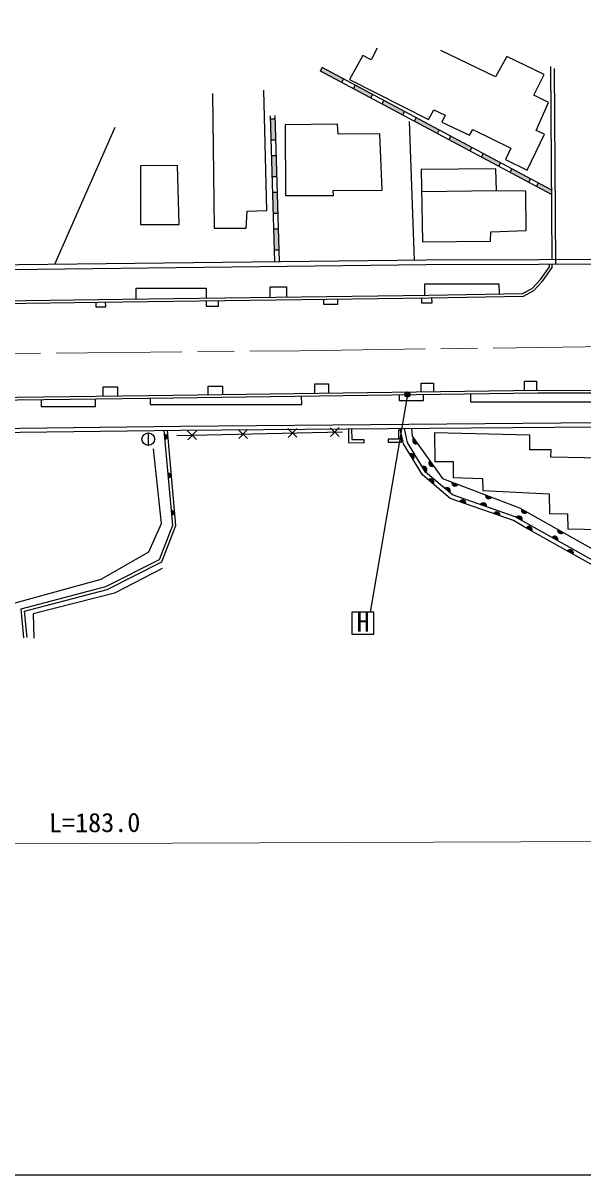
# Model space of a CAD drawing. Units: millimetres at full size, sheet at 1:1000; details may follow other scales. Extents: x -21873655 to 680000, y -224376979 to 380000.
# Drawn here: x 207049 to 260533, y 205000 to 314956 of the extents above; entities that cross this region are included whole.
import ezdxf
from ezdxf.enums import TextEntityAlignment as Align

# ---------------------------------------------------------------- set-up
doc = ezdxf.new("R2010")
doc.units = ezdxf.units.MM
doc.header["$LTSCALE"] = 1000
doc.linetypes.add('CHAIN', pattern=[18.5, 12, -1.5, 3.5, -1.5])
for name, color, linetype, lineweight in [('M-BGD', 7, 'Continuous', 25), ('M-BGD-EXST', 7, 'Continuous', 25), ('M-BMK', 2, 'CHAIN', 13), ('M-STR-HTXT', 7, 'Continuous', 13), ('M-TTL-BAND', 7, 'Continuous', 25)]:
    doc.layers.add(name, color=color, linetype=linetype, lineweight=lineweight)
doc.styles.add('ＭＳ ゴシック', font='')
doc.styles.get('ＭＳ ゴシック').set_extended_font_data('MS Gothic')

msp = doc.modelspace()

# ---------------------------------------------------------------- hatches: boundary and pattern name
at = {"layer": 'M-BGD'}
for points in [[(235636, 310700), (235448, 310347), (237472, 309267), (237661, 309620)], [(238760, 309034), (238572, 308681), (240236, 307793), (240424, 308146)], [(241523, 307560), (241335, 307207), (243302, 306158), (243490, 306511)], [(231123, 305818), (230673, 305805), (230732, 303805), (231182, 303819)], [(244589, 305924), (244401, 305571), (246606, 304395), (246794, 304748)], [(249910, 303086), (247893, 304162), (247705, 303809), (249722, 302733)], [(251009, 302499), (250821, 302146), (252462, 301271), (252650, 301624)], [(231226, 302319), (230776, 302306), (230835, 300307), (231285, 300320)], [(255507, 300100), (253749, 301038), (253561, 300685), (255319, 299747)], [(256270, 299693), (256082, 299340), (257514, 298576), (257510, 299031)], [(231328, 298821), (230879, 298808), (230937, 296808), (231387, 296822)], [(231431, 295322), (230981, 295309), (231040, 293310), (231490, 293323)], [(220616, 275255, 0.4608), (220832, 275476, 0.4608), (220580, 275655)], [(244357, 275321, 0.84072), (244722, 274813)], [(244296, 273303, 0.84072), (243969, 273837)], [(245897, 273178, 0.84072), (246263, 272670)], [(220946, 271558, 0.4608), (221162, 271779, 0.4608), (220910, 271958)], [(245506, 272095, 0.84072), (245179, 272629)], [(246246, 270943, 0.84072), (245769, 271348)], [(247815, 270139, 0.84072), (247338, 270543)], [(247993, 271140, 0.84072), (248579, 270919)], [(249341, 269059, 0.84072), (248750, 269265)], [(251221, 269923, 0.84072), (251806, 269702)], [(221262, 268009, 0.4608), (221478, 268230, 0.4608), (221226, 268409)], [(251325, 268790, 0.84072), (250734, 268996)], [(254672, 268586, 0.84072), (255217, 268279)], [(252599, 267921, 0.84072), (252008, 268127)], [(254709, 267465, 0.84072), (254166, 267775)], [(255666, 266466, 0.84072), (255120, 266772)], [(258128, 266636, 0.84072), (258673, 266328)], [(258126, 265547, 0.84072), (257580, 265853)], [(259597, 264264, 0.84072), (259051, 264570)]]:
    msp.add_hatch(color=256, dxfattribs=at).paths.add_polyline_path(points)
at = {"layer": 'M-BGD-EXST'}
msp.add_hatch(color=256, dxfattribs=at).paths.add_polyline_path([(244016, 279497, 0.41421), (243766, 279747, 0.41421), (243516, 279497, 1)])

# ---------------------------------------------------------------- linework, layer by layer
at = {"layer": 'M-BGD'}
for p, q in [((235448, 310347), (235636, 310700)), ((257514, 298576), (235448, 310347)), ((257510, 299031), (235636, 310700)), ((257416, 310816), (257564, 292388)), ((257950, 291940), (257827, 310605)), ((237661, 309620), (237472, 309267)), ((238760, 309034), (238572, 308681)), ((240424, 308146), (240236, 307793)), ((241523, 307560), (241335, 307207)), ((230664, 306114), (231073, 292176)), ((230673, 305805), (231123, 305818)), ((231114, 306127), (231523, 292181)), ((243490, 306511), (243302, 306158)), ((244589, 305924), (244401, 305571)), ((210089, 291935), (215848, 305014)), ((243927, 305565), (244395, 292328)), ((246794, 304748), (246606, 304395)), ((230732, 303805), (231182, 303819)), ((247893, 304162), (247705, 303809)), ((249910, 303086), (249722, 302733)), ((251009, 302499), (250821, 302146)), ((230776, 302306), (231226, 302319)), ((252650, 301624), (252462, 301271)), ((230835, 300307), (231285, 300320)), ((253749, 301038), (253561, 300685)), ((255507, 300100), (255319, 299747)), ((256082, 299340), (256270, 299693)), ((230879, 298808), (231328, 298821)), ((252260, 298949), (245127, 298831)), ((230937, 296808), (231387, 296822)), ((230981, 295309), (231431, 295322)), ((231040, 293310), (231490, 293323)), ((223628, 275199), (222764, 276025)), ((222790, 275185), (223612, 276044)), ((228505, 275307), (227641, 276134)), ((227667, 275293), (228489, 276153)), ((233213, 275412), (232348, 276239)), ((232374, 275398), (233197, 276258)), ((236397, 276326), (237261, 275499)), ((237235, 276340), (236413, 275480)), ((219011, 275837), (219011, 274637)), ((221725, 275578), (237561, 275930)), ((239611, 275198), (239609, 274898))]:
    msp.add_line(p, q, dxfattribs=at)
for points in [[(101530, 314956), (101430, 312323), (104422, 297727), (108059, 293003), (125117, 290452), (129495, 290638), (129988, 290900), (153878, 291269), (187169, 291672), (245565, 292342), (267069, 292425), (283964, 292428), (284942, 293218), (266786, 311550)], [(240862, 312565), (240302, 311429), (239500, 311846), (238230, 309559), (245783, 305735), (246284, 306670), (247354, 306169), (247036, 305501), (249696, 304260), (250013, 304778), (253639, 303025), (253121, 301939), (255193, 300921), (256864, 304361), (256046, 304695), (257249, 307366), (255845, 308068), (256815, 310044), (253273, 311747), (252170, 309827), (246957, 312348)], [(103456, 300201), (104002, 297535), (107814, 292585), (125093, 290001), (129616, 290193), (130104, 290452), (153884, 290819), (187175, 291223), (245568, 291892), (267070, 291975), (284123, 291978), (285612, 293181), (267105, 311867)], [(225141, 308229), (225312, 295386), (228368, 295386), (228454, 297013), (230339, 297070), (230053, 308543)], [(109158, 289128), (119115, 287169), (144669, 287490), (191103, 288007), (216573, 288345), (245808, 288722), (254836, 288884), (255840, 289418), (256658, 290313), (257592, 291611), (257591, 291938)], [(109206, 289373), (119138, 287419), (144666, 287740), (191099, 288257), (216570, 288595), (245804, 288972), (254771, 289133), (255685, 289619), (256463, 290471), (257342, 291691), (257341, 291937)], [(217842, 288611), (217842, 289657), (224534, 289657), (224546, 288698)], [(230661, 288777), (230661, 289775), (232201, 289775), (232214, 288797)], [(245440, 288968), (245440, 290070), (252509, 290070), (252526, 289093)], [(214018, 288311), (214018, 287852), (214944, 287852), (214938, 288323)], [(224549, 288448), (224549, 287923), (225732, 287923), (225725, 288463)], [(235744, 288592), (235744, 288112), (237131, 288112), (237125, 288610)], [(245099, 288713), (245099, 288260), (246119, 288260), (246111, 288728)], [(234931, 279627), (234931, 280527), (236213, 280527), (236225, 279645)], [(245062, 279764), (245062, 280596), (246251, 280596), (246262, 279780)], [(254934, 279897), (254934, 280784), (256084, 280784), (256096, 279913)], [(108503, 275560), (116468, 276868), (138713, 277675), (165209, 278566), (186433, 278990), (219049, 279413), (256232, 279915), (291443, 279894), (309470, 279863), (312384, 279842), (313735, 279200), (314587, 278348), (315074, 277486), (315267, 276058), (315160, 268740), (315185, 256950)], [(108543, 275313), (116493, 276619), (138722, 277426), (165216, 278316), (186437, 278740), (219052, 279163), (256234, 279665), (291443, 279644), (309469, 279613), (312327, 279593), (313589, 278993), (314387, 278195), (314833, 277405), (315017, 276043), (314910, 268742), (314935, 256950)], [(214716, 279357), (214716, 280233), (216066, 280233), (216077, 279374)], [(219178, 279164), (219178, 278544), (233670, 278544), (233659, 279360)], [(224739, 279490), (224739, 280308), (226091, 280308), (226102, 279508)], [(242983, 279486), (242983, 278910), (245295, 278910), (245287, 279517)], [(249774, 279578), (249774, 278786), (270535, 278786), (270535, 279656)], [(208770, 279029), (208770, 278345), (213967, 278345), (213957, 279097)], [(104687, 270974), (104687, 271590), (106327, 272503), (119340, 275196), (143394, 275511), (176060, 275912), (222104, 276478), (265716, 276852), (310467, 276765), (340209, 276450), (340516, 276293), (385082, 276608), (424752, 276715), (425224, 275921), (425862, 276783), (471550, 276785), (545432, 276706), (574025, 276837)], [(105403, 270549), (105422, 271542), (106468, 272124), (119383, 274796), (143399, 275111), (176064, 275512), (222109, 276078), (265718, 276452), (310465, 276365), (340111, 276051), (340421, 275892), (385084, 276208), (424525, 276314), (425188, 275200), (426064, 276383), (471550, 276385), (545433, 276306), (574027, 276437)], [(207137, 256278), (206863, 259044), (214968, 261156), (220076, 263755), (221349, 267028), (220544, 276058)], [(207436, 256308), (207187, 258818), (215075, 260874), (220315, 263539), (221654, 266984), (220845, 276062)], [(238125, 276215), (238148, 274909), (239609, 274898)], [(238425, 276218), (238443, 275207), (239611, 275198)], [(271458, 257620), (254867, 266914), (253901, 267466), (247860, 269577), (245198, 271831), (243394, 274775), (243084, 276258)], [(271653, 257969), (255064, 267262), (254067, 267831), (248061, 269930), (245506, 272095), (243771, 274925), (243492, 276261)], [(244155, 276267), (244203, 275535), (247129, 271466), (254480, 268694), (272767, 258373)], [(194349, 256338), (214502, 261864), (219055, 264467), (220279, 267173), (219505, 274326)], [(220325, 262888), (215772, 260542), (208004, 258572), (208075, 256250)]]:
    msp.add_lwpolyline(points, dxfattribs=at)
for points in [[(237089, 305291), (232091, 305234), (232120, 298498), (236689, 298498), (236661, 298984), (241345, 299012), (241116, 304378), (237146, 304349)], [(218282, 301320), (218282, 295726), (221966, 295726), (221794, 301349)], [(245092, 300975), (245206, 294069), (251689, 294126), (251746, 295010), (255116, 295153), (255059, 298920), (252260, 298949), (252203, 301032)], [(242905, 276078), (242905, 275236), (241925, 275236), (241925, 274951), (243189, 274951), (243122, 276079)], [(257350, 268140), (259039, 268100), (259079, 266671), (262198, 266611), (262317, 273421), (257476, 273518), (257486, 274214), (255457, 274224), (255444, 275620), (246366, 275825), (246387, 273100), (248120, 273090), (248140, 271590), (250939, 271467), (250982, 270328), (257300, 270030)]]:
    msp.add_lwpolyline(points, close=True, dxfattribs=at)
msp.add_circle((219011, 275237), 600, dxfattribs=at)
for centre, radius, start, end in [((220630, 275458), 203, 266.13112, 104.05451), ((244584, 275099), 318, 135.60224, 295.81997), ((244086, 273541), 318, 311.40168, 111.61941), ((246124, 272956), 318, 135.60224, 295.81997), ((220959, 271761), 203, 266.13112, 104.05451), ((245296, 272333), 318, 311.40168, 111.61941), ((245972, 271104), 318, 329.62048, 129.83821), ((247541, 270299), 318, 329.62048, 129.83821), ((248305, 271081), 318, 169.23532, 329.45305), ((249028, 269111), 318, 350.62839, 150.84612), ((251533, 269864), 318, 169.23532, 329.45305), ((221276, 268211), 203, 266.13112, 104.05451), ((251012, 268841), 318, 350.62839, 150.84612), ((254971, 268480), 318, 160.45092, 320.66865), ((252285, 267972), 318, 350.62839, 150.84612), ((254411, 267572), 318, 340.15984, 140.37757), ((255366, 266572), 318, 340.63562, 140.85335), ((258427, 266529), 318, 160.45092, 320.66865), ((257826, 265652), 318, 340.63562, 140.85335), ((259298, 264369), 318, 340.63562, 140.85335)]:
    msp.add_arc(centre, radius, start, end, dxfattribs=at)
at = {"layer": 'M-BGD-EXST'}
for p, q in [((243766, 279497), (240220, 258731)), ((240555, 258731), (238455, 258731)), ((238455, 258731), (238455, 256631)), ((240555, 256631), (240555, 258731)), ((238455, 256631), (240555, 256631))]:
    msp.add_line(p, q, dxfattribs=at)
msp.add_circle((243766, 279497), 250, dxfattribs=at)
at = {"layer": 'M-BMK'}
msp.add_lwpolyline([(191704, 283266), (233446, 283679), (283999, 284368), (341542, 284289), (387610, 284135), (460317, 284133)], dxfattribs=at)
at = {"layer": 'M-STR-HTXT'}
msp.add_line((103926, 236238), (287025, 236931), dxfattribs=at)
at = {"layer": 'M-TTL-BAND'}
msp.add_line((40000, 205000), (579000, 205000), dxfattribs=at)

# ---------------------------------------------------------------- texts
at = {"layer": 'M-BGD-EXST', "style": 'ＭＳ ゴシック'}
msp.add_text('H', height=1833, dxfattribs=at).set_placement((238908, 256323), align=Align.BOTTOM_LEFT)
at = {"layer": 'M-STR-HTXT', "style": 'ＭＳ ゴシック'}
msp.add_text('L=183.0', height=1833, rotation=0.347, dxfattribs=at).set_placement((209535, 237145), align=Align.BOTTOM_LEFT)

doc.saveas('drawing.dxf')
